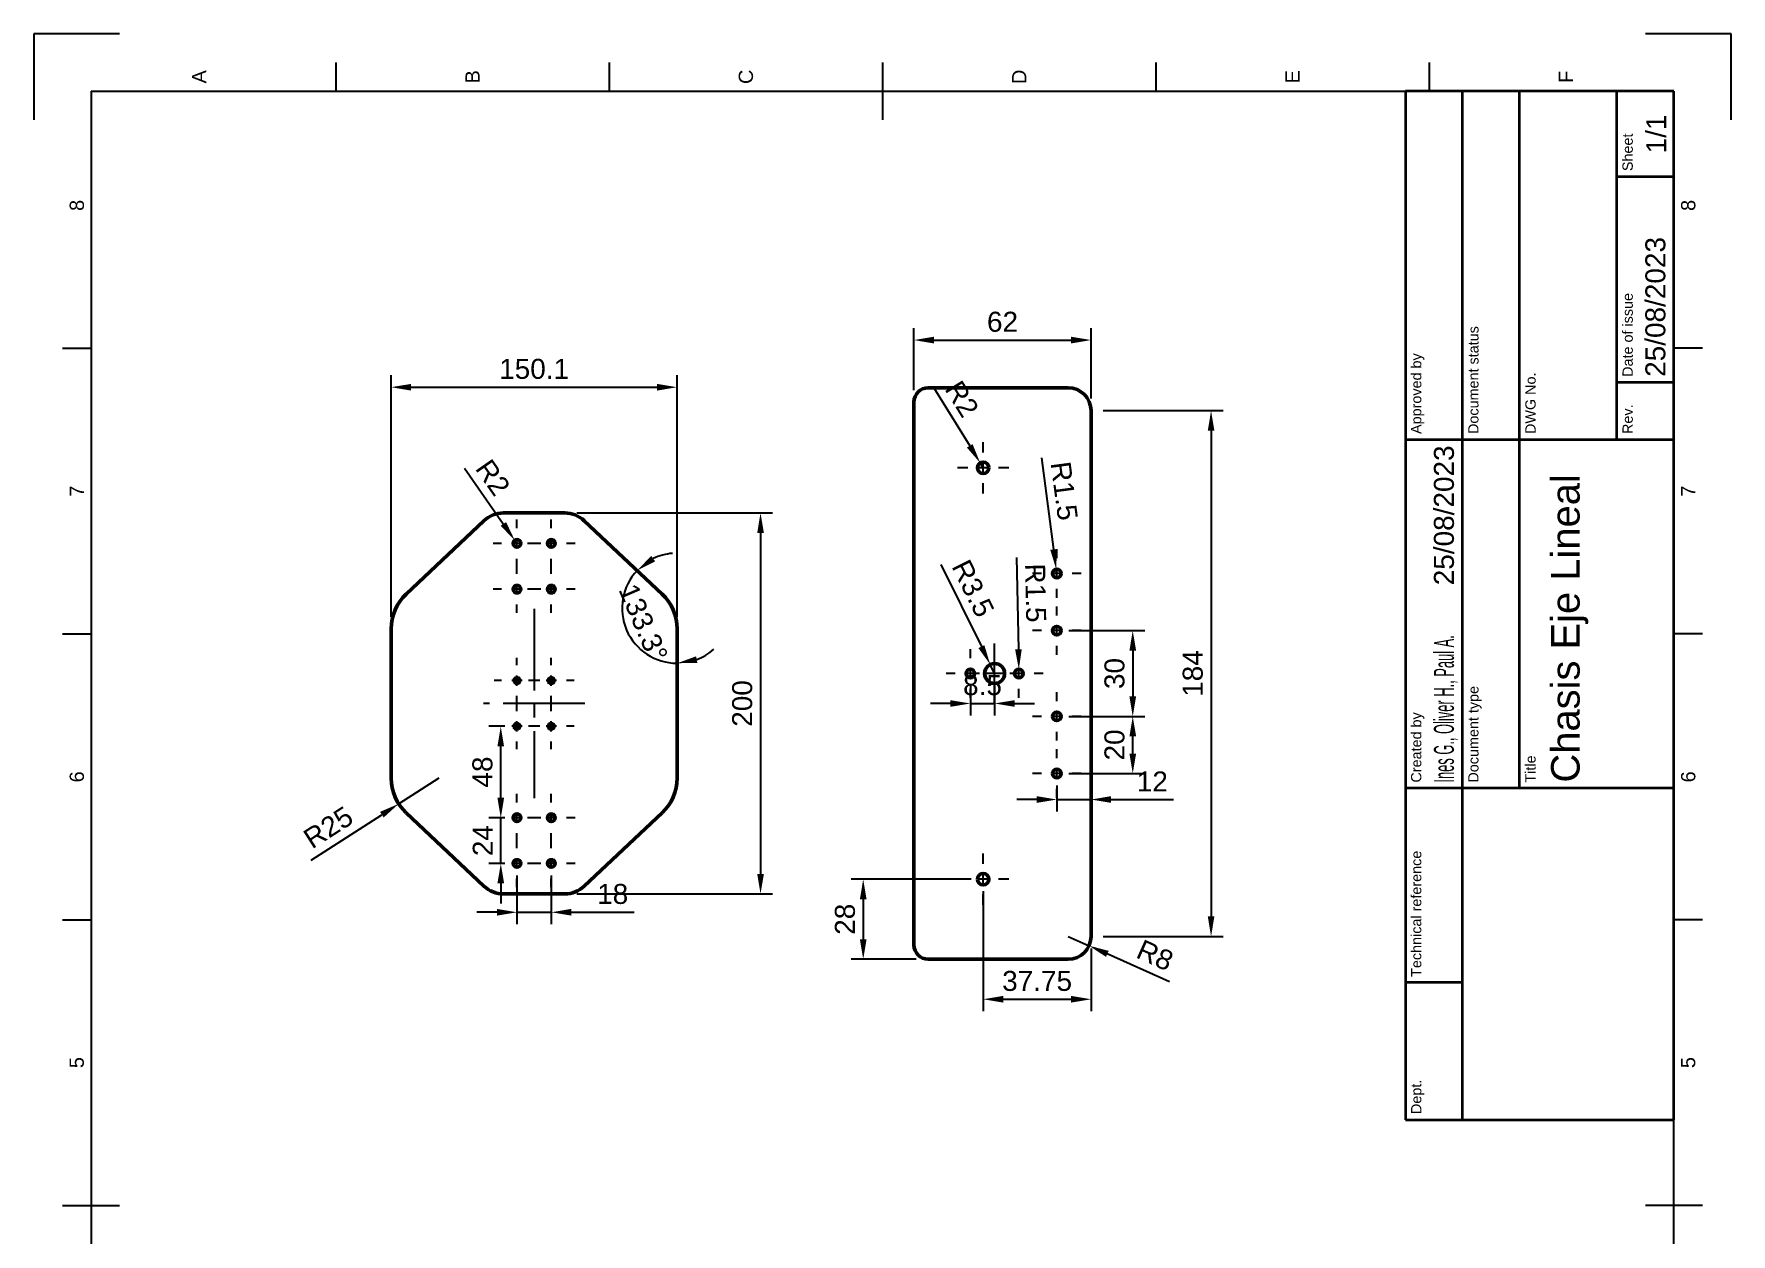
# Model space of a CAD drawing. Header units: millimetres. Extents: x 2881 to 3609, y 1488 to 1908.
# Drawn here: x 2881.4 to 3178.4, y 1697.7 to 1907.7 of the extents above; entities that cross this region are included whole.
import ezdxf
from ezdxf.enums import TextEntityAlignment as Align

# ---------------------------------------------------------------- set-up
doc = ezdxf.new("R2010")
doc.units = ezdxf.units.MM
doc.linetypes.add('CENTER2', pattern=[28.575, 19.05, -3.175, 3.175, -3.175])
for name, color, linetype, lineweight in [('BORDER', 7, 'Continuous', 25), ('FD_Dimensions', 7, 'Continuous', 25), ('Smart Centers', 7, 'CENTER2', 25), ('TITLEBLOCK', 7, 'Continuous', 35), ('Visible', 7, 'Continuous', 50)]:
    doc.layers.add(name, color=color, linetype=linetype, lineweight=lineweight)
doc.styles.add('FusionTitle', font='arial.ttf')
doc.styles.get("Standard").update_dxf_attribs({"font": 'arial.ttf'})
doc.dimstyles.new('Dim-ISO-25', dxfattribs={"dimtxt": 3.5, "dimasz": 3.5, "dimexe": 2.1, "dimexo": 2.1, "dimgap": 1.4, "dimtad": 1, "dimzin": 12, "dimdsep": 46, "dimtxsty": 'Standard', "dimcen": 0, "dimazin": 3, "dimtp": 0.1, "dimtm": 0.1, "dimtfac": 0.714286, "dimtmove": 0, "dimatfit": 3, "dimfxl": 1, "dimtzin": 12, "dimarcsym": 0})

# ---------------------------------------------------------------- blocks, each defined once
blk = doc.blocks.new('ISO_A3_SHEET')
at = {"layer": 'BORDER'}
for p, q in [((215, 292), (215, 282)), ((265, 292), (265, 287)), ((315, 292), (315, 287)), ((365, 292), (365, 287)), ((410, 287), (20, 287)), ((410, 287), (410, 10)), ((415, 244.16666), (410, 244.16666)), ((415, 196.33333), (410, 196.33333)), ((415, 148.5), (405, 148.5)), ((415, 100.66667), (410, 100.66667)), ((415, 52.83334), (410, 52.83334)), ((215, 5), (215, 15)), ((20, 10), (410, 10)), ((265, 5), (265, 10)), ((315, 5), (315, 10)), ((365, 5), (365, 10))]:
    blk.add_line(p, q, dxfattribs=at)
at = {"layer": 'Defpoints'}
for p, q in [((420, 297), (405, 297)), ((420, 282), (420, 297)), ((420, 0), (420, 15)), ((405, 0), (420, 0))]:
    blk.add_line(p, q, dxfattribs=at)
at = {"layer": 'BORDER', "style": 'FusionTitle'}
for s, p in [('5', (240, 289.5)), ('6', (290, 289.5)), ('7', (340, 289.5)), ('8', (390, 289.5)), ('A', (412.5, 268.08333)), ('B', (412.5, 220.25)), ('C', (412.5, 172.41667)), ('D', (412.5, 124.58334)), ('E', (412.5, 76.75001)), ('F', (412.5, 28.91668)), ('5', (240, 7.5)), ('6', (290, 7.5)), ('7', (340, 7.5)), ('8', (390, 7.5))]:
    blk.add_text(s, height=2.5, dxfattribs=at).set_placement(p, align=Align.MIDDLE)
blk = doc.blocks.new('ISO_TITLEBLOCK')
at = {"layer": 'TITLEBLOCK'}
for p, q in [((0, 47), (-180, 47)), ((-180, 47), (-180, 0)), ((-156, 37), (-156, 47)), ((-122, 0), (-122, 47)), ((-61, 0), (-61, 47)), ((0, 0), (0, 47)), ((-180, 37), (0, 37)), ((-122, 27), (0, 27)), ((-61, 10), (0, 10)), ((-51, 0), (-51, 10)), ((-15, 0), (-15, 10)), ((-180, 0), (0, 0))]:
    blk.add_line(p, q, dxfattribs=at)
at = {"layer": 'TITLEBLOCK', "style": 'FusionTitle'}
for s, p in [('Dept.', (-179, 46)), ('Technical reference', (-155, 46)), ('Created by', (-121, 46)), ('Approved by', (-60, 46)), ('Document type', (-121, 36)), ('Document status', (-60, 36)), ('Title', (-121, 26)), ('DWG No.', (-60, 26)), ('Rev.', (-60, 9)), ('Date of issue', (-50, 9)), ('Sheet', (-14, 9))]:
    blk.add_text(s, height=1.8, dxfattribs=at).set_placement(p, align=Align.TOP_LEFT)
for tag, height, p in [('DEPT', 3.5, (-179, 42)), ('TECHNICAL_REFERENCE', 3.5, (-155, 42)), ('CREATED_BY', 3.5, (-121, 42)), ('APPROVED_BY', 3.5, (-60, 42)), ('DOCUMENT_TYPE', 3.5, (-121, 32)), ('DOCUMENT_STATUS', 3.5, (-60, 32)), ('TITLE_1', 5, (-121, 21.5)), ('TITLE_2', 5, (-121, 14)), ('TITLE_3', 5, (-121, 6.5)), ('DATE_OF_ISSUE', 3.5, (-50, 5))]:
    blk.add_attdef(tag, text='', height=height, dxfattribs=at).set_placement(p, align=Align.TOP_LEFT)
for tag, p in [('CREATED_DATE', (-62, 42)), ('APPROVED_DATE', (-0.99, 42))]:
    blk.add_attdef(tag, text='', height=3.5, dxfattribs=at).set_placement(p, align=Align.TOP_RIGHT)
for tag, height, p in [('DRAWING_NUMBER', 5, (-30.5, 19.75)), ('REV', 3.5, (-56, 4.85)), ('SHEET', 3.5, (-7.5, 4.85))]:
    blk.add_attdef(tag, text='', height=height, dxfattribs=at).set_placement(p, align=Align.TOP_CENTER)
blk = doc.blocks.new('*D62')
at = {"layer": 'Defpoints', "color": 0, "transparency": 16777216}
for p in [(2965.58, 1819.11), (2965.96, 1818.56)]:
    blk.add_point(p, dxfattribs=at)
at = {"layer": 'FD_Dimensions', "color": 0, "lineweight": -2, "transparency": 16777216}
for p, q in [((2956.76, 1831.74), (2963.57, 1821.98)), ((2965.96, 1818.56), (2965.58, 1819.11))]:
    blk.add_line(p, q, dxfattribs=at)
at = {"layer": 'FD_Dimensions', "color": 0, "transparency": 16777216}
blk.add_solid([(2964.05, 1822.31), (2963.1, 1821.64), (2965.58, 1819.11)], dxfattribs=at)
at = {"layer": 'FD_Dimensions', "color": 0, "transparency": 16777216, "insert": (2961.75, 1830.1), "char_height": 3.5, "attachment_point": 5, "rotation": 304.9256}
blk.add_mtext('R2', dxfattribs=at)
blk = doc.blocks.new('*D63')
at = {"layer": 'Defpoints', "color": 0, "transparency": 16777216}
for p in [(2993.98, 1845.9), (2943.94, 1803.63), (2993.98, 1803.63)]:
    blk.add_point(p, dxfattribs=at)
at = {"layer": 'FD_Dimensions', "color": 0, "lineweight": -2, "transparency": 16777216}
for p, q in [((2943.94, 1805.73), (2943.94, 1848)), ((2993.98, 1805.73), (2993.98, 1848)), ((2947.44, 1845.9), (2990.48, 1845.9))]:
    blk.add_line(p, q, dxfattribs=at)
at = {"layer": 'FD_Dimensions', "color": 0, "transparency": 16777216}
for points in [[(2947.44, 1846.48), (2947.44, 1845.31), (2943.94, 1845.9)], [(2990.48, 1846.48), (2990.48, 1845.31), (2993.98, 1845.9)]]:
    blk.add_solid(points, dxfattribs=at)
at = {"layer": 'FD_Dimensions', "color": 0, "transparency": 16777216, "insert": (2968.96, 1849.09), "char_height": 3.5, "attachment_point": 5}
blk.add_mtext('150.1', dxfattribs=at)
blk = doc.blocks.new('*D64')
at = {"layer": 'Defpoints', "color": 0, "transparency": 16777216}
for p in [(2974.31, 1823.89), (2974.31, 1757.23), (3008.58, 1757.23)]:
    blk.add_point(p, dxfattribs=at)
at = {"layer": 'FD_Dimensions', "color": 0, "lineweight": -2, "transparency": 16777216}
for p, q in [((2976.41, 1823.89), (3010.68, 1823.89)), ((3008.58, 1820.39), (3008.58, 1760.73)), ((2976.41, 1757.23), (3010.68, 1757.23))]:
    blk.add_line(p, q, dxfattribs=at)
at = {"layer": 'FD_Dimensions', "color": 0, "transparency": 16777216}
for points in [[(3008, 1820.39), (3009.17, 1820.39), (3008.58, 1823.89)], [(3008, 1760.73), (3009.17, 1760.73), (3008.58, 1757.23)]]:
    blk.add_solid(points, dxfattribs=at)
at = {"layer": 'FD_Dimensions', "color": 0, "transparency": 16777216, "insert": (3005.39, 1790.56), "char_height": 3.5, "attachment_point": 5, "rotation": 90}
blk.add_mtext('200', dxfattribs=at)
blk = doc.blocks.new('*D65')
at = {"layer": 'Defpoints', "color": 0, "transparency": 16777216}
for p in [(2963.13, 1770.56), (2965.96, 1770.56), (2965.96, 1762.56)]:
    blk.add_point(p, dxfattribs=at)
at = {"layer": 'FD_Dimensions', "color": 0, "lineweight": -2, "transparency": 16777216}
for p, q in [((2963.13, 1774.06), (2963.13, 1777.56)), ((2963.86, 1770.56), (2961.03, 1770.56)), ((2963.13, 1762.56), (2963.13, 1770.56)), ((2963.86, 1762.56), (2961.03, 1762.56)), ((2963.13, 1759.06), (2963.13, 1755.56))]:
    blk.add_line(p, q, dxfattribs=at)
at = {"layer": 'FD_Dimensions', "color": 0, "transparency": 16777216}
for points in [[(2962.54, 1774.06), (2963.71, 1774.06), (2963.13, 1770.56)], [(2962.54, 1759.06), (2963.71, 1759.06), (2963.13, 1762.56)]]:
    blk.add_solid(points, dxfattribs=at)
at = {"layer": 'FD_Dimensions', "color": 0, "transparency": 16777216, "insert": (2959.97, 1766.56), "char_height": 3.5, "attachment_point": 5, "rotation": 90}
blk.add_mtext('24', dxfattribs=at)
blk = doc.blocks.new('*D66')
at = {"layer": 'Defpoints', "color": 0, "transparency": 16777216}
for p in [(2965.96, 1762.56), (2971.96, 1762.56), (2971.96, 1754.02)]:
    blk.add_point(p, dxfattribs=at)
at = {"layer": 'FD_Dimensions', "color": 0, "lineweight": -2, "transparency": 16777216}
for p, q in [((2965.96, 1760.46), (2965.96, 1751.92)), ((2971.96, 1760.46), (2971.96, 1751.92)), ((2962.46, 1754.02), (2958.96, 1754.02)), ((2965.96, 1754.02), (2971.96, 1754.02)), ((2975.46, 1754.02), (2986.45, 1754.02))]:
    blk.add_line(p, q, dxfattribs=at)
at = {"layer": 'FD_Dimensions', "color": 0, "transparency": 16777216}
for points in [[(2962.46, 1754.61), (2962.46, 1753.44), (2965.96, 1754.02)], [(2975.46, 1754.61), (2975.46, 1753.44), (2971.96, 1754.02)]]:
    blk.add_solid(points, dxfattribs=at)
at = {"layer": 'FD_Dimensions', "color": 0, "transparency": 16777216, "insert": (2982.71, 1757.21), "char_height": 3.5, "attachment_point": 5}
blk.add_mtext('18', dxfattribs=at)
blk = doc.blocks.new('*U3')
at = {"layer": 'Smart Centers', "color": 0, "ltscale": 0.75, "transparency": 16777216}
for p, q in [((0, 2.678906), (0, 4.166667)), ((-4.166667, 0), (-2.678906, 0)), ((2.678906, 0), (4.166667, 0)), ((0, -4.166667), (0, -2.678906))]:
    blk.add_line(p, q, dxfattribs=at)
at = {"layer": 'Smart Centers', "color": 0, "linetype": 'Continuous', "ltscale": 0.75, "transparency": 16777216}
for p, q in [((-0.892969, 0), (0.892969, 0)), ((0, -0.892969), (0, 0.892969))]:
    blk.add_line(p, q, dxfattribs=at)
blk = doc.blocks.new('*U4')
at = {"layer": 'Smart Centers', "color": 0, "ltscale": 0.75, "transparency": 16777216}
for p, q in [((0, 2.678906), (0, 4.166667)), ((-4.166667, 0), (-2.678906, 0)), ((2.678906, 0), (4.166667, 0)), ((0, -4.166667), (0, -2.678906))]:
    blk.add_line(p, q, dxfattribs=at)
at = {"layer": 'Smart Centers', "color": 0, "linetype": 'Continuous', "ltscale": 0.75, "transparency": 16777216}
for p, q in [((-0.892969, 0), (0.892969, 0)), ((0, -0.892969), (0, 0.892969))]:
    blk.add_line(p, q, dxfattribs=at)
blk = doc.blocks.new('*U5')
at = {"layer": 'Smart Centers', "color": 0, "ltscale": 0.75, "transparency": 16777216}
for p, q in [((0, 2.678906), (0, 4.166667)), ((-4.166667, 0), (-2.678906, 0)), ((2.678906, 0), (4.166667, 0)), ((0, -4.166667), (0, -2.678906))]:
    blk.add_line(p, q, dxfattribs=at)
at = {"layer": 'Smart Centers', "color": 0, "linetype": 'Continuous', "ltscale": 0.75, "transparency": 16777216}
for p, q in [((-0.892969, 0), (0.892969, 0)), ((0, -0.892969), (0, 0.892969))]:
    blk.add_line(p, q, dxfattribs=at)
blk = doc.blocks.new('*U6')
at = {"layer": 'Smart Centers', "color": 0, "ltscale": 0.75, "transparency": 16777216}
for p, q in [((0, 2.678906), (0, 4.166667)), ((-4.166667, 0), (-2.678906, 0)), ((2.678906, 0), (4.166667, 0)), ((0, -4.166667), (0, -2.678906))]:
    blk.add_line(p, q, dxfattribs=at)
at = {"layer": 'Smart Centers', "color": 0, "linetype": 'Continuous', "ltscale": 0.75, "transparency": 16777216}
for p, q in [((-0.892969, 0), (0.892969, 0)), ((0, -0.892969), (0, 0.892969))]:
    blk.add_line(p, q, dxfattribs=at)
blk = doc.blocks.new('*U7')
at = {"layer": 'Smart Centers', "color": 0, "ltscale": 0.75, "transparency": 16777216}
for p, q in [((0, 2.678906), (0, 4)), ((-4, 0), (-2.678906, 0)), ((2.678906, 0), (4, 0)), ((0, -4), (0, -2.678906))]:
    blk.add_line(p, q, dxfattribs=at)
at = {"layer": 'Smart Centers', "color": 0, "linetype": 'Continuous', "ltscale": 0.75, "transparency": 16777216}
for p, q in [((-0.892969, 0), (0.892969, 0)), ((0, -0.892969), (0, 0.892969))]:
    blk.add_line(p, q, dxfattribs=at)
blk = doc.blocks.new('*U8')
at = {"layer": 'Smart Centers', "color": 0, "ltscale": 0.75, "transparency": 16777216}
for p, q in [((0, 2.678906), (0, 4)), ((-4, 0), (-2.678906, 0)), ((2.678906, 0), (4, 0)), ((0, -4), (0, -2.678906))]:
    blk.add_line(p, q, dxfattribs=at)
at = {"layer": 'Smart Centers', "color": 0, "linetype": 'Continuous', "ltscale": 0.75, "transparency": 16777216}
for p, q in [((-0.892969, 0), (0.892969, 0)), ((0, -0.892969), (0, 0.892969))]:
    blk.add_line(p, q, dxfattribs=at)
blk = doc.blocks.new('*U9')
at = {"layer": 'Smart Centers', "color": 0, "ltscale": 0.75, "transparency": 16777216}
for p, q in [((0, 2.678906), (0, 4)), ((-4, 0), (-2.678906, 0)), ((2.678906, 0), (4, 0)), ((0, -4), (0, -2.678906))]:
    blk.add_line(p, q, dxfattribs=at)
at = {"layer": 'Smart Centers', "color": 0, "linetype": 'Continuous', "ltscale": 0.75, "transparency": 16777216}
for p, q in [((-0.892969, 0), (0.892969, 0)), ((0, -0.892969), (0, 0.892969))]:
    blk.add_line(p, q, dxfattribs=at)
blk = doc.blocks.new('*U10')
at = {"layer": 'Smart Centers', "color": 0, "ltscale": 0.75, "transparency": 16777216}
for p, q in [((0, 2.678906), (0, 4)), ((-4, 0), (-2.678906, 0)), ((2.678906, 0), (4, 0)), ((0, -4), (0, -2.678906))]:
    blk.add_line(p, q, dxfattribs=at)
at = {"layer": 'Smart Centers', "color": 0, "linetype": 'Continuous', "ltscale": 0.75, "transparency": 16777216}
for p, q in [((-0.892969, 0), (0.892969, 0)), ((0, -0.892969), (0, 0.892969))]:
    blk.add_line(p, q, dxfattribs=at)
blk = doc.blocks.new('*U11')
at = {"layer": 'Smart Centers', "color": 0, "ltscale": 0.75, "transparency": 16777216}
for p, q in [((0, 2.678906), (0, 4.166667)), ((-4.166667, 0), (-2.678906, 0)), ((2.678906, 0), (4.166667, 0)), ((0, -4.166667), (0, -2.678906))]:
    blk.add_line(p, q, dxfattribs=at)
at = {"layer": 'Smart Centers', "color": 0, "linetype": 'Continuous', "ltscale": 0.75, "transparency": 16777216}
for p, q in [((-0.892969, 0), (0.892969, 0)), ((0, -0.892969), (0, 0.892969))]:
    blk.add_line(p, q, dxfattribs=at)
blk = doc.blocks.new('*U12')
at = {"layer": 'Smart Centers', "color": 0, "ltscale": 0.75, "transparency": 16777216}
for p, q in [((0, 2.678906), (0, 4.166667)), ((-4.166667, 0), (-2.678906, 0)), ((2.678906, 0), (4.166667, 0)), ((0, -4.166667), (0, -2.678906))]:
    blk.add_line(p, q, dxfattribs=at)
at = {"layer": 'Smart Centers', "color": 0, "linetype": 'Continuous', "ltscale": 0.75, "transparency": 16777216}
for p, q in [((-0.892969, 0), (0.892969, 0)), ((0, -0.892969), (0, 0.892969))]:
    blk.add_line(p, q, dxfattribs=at)
blk = doc.blocks.new('*U13')
at = {"layer": 'Smart Centers', "color": 0, "ltscale": 0.75, "transparency": 16777216}
for p, q in [((0, 2.678906), (0, 4.166667)), ((-4.166667, 0), (-2.678906, 0)), ((2.678906, 0), (4.166667, 0)), ((0, -4.166667), (0, -2.678906))]:
    blk.add_line(p, q, dxfattribs=at)
at = {"layer": 'Smart Centers', "color": 0, "linetype": 'Continuous', "ltscale": 0.75, "transparency": 16777216}
for p, q in [((-0.892969, 0), (0.892969, 0)), ((0, -0.892969), (0, 0.892969))]:
    blk.add_line(p, q, dxfattribs=at)
blk = doc.blocks.new('*U14')
at = {"layer": 'Smart Centers', "color": 0, "ltscale": 0.75, "transparency": 16777216}
for p, q in [((0, 2.678906), (0, 4.166667)), ((-4.166667, 0), (-2.678906, 0)), ((2.678906, 0), (4.166667, 0)), ((0, -4.166667), (0, -2.678906))]:
    blk.add_line(p, q, dxfattribs=at)
at = {"layer": 'Smart Centers', "color": 0, "linetype": 'Continuous', "ltscale": 0.75, "transparency": 16777216}
for p, q in [((-0.892969, 0), (0.892969, 0)), ((0, -0.892969), (0, 0.892969))]:
    blk.add_line(p, q, dxfattribs=at)
blk = doc.blocks.new('*D67')
at = {"layer": 'Defpoints', "color": 0, "transparency": 16777216}
for p in [(2952.28, 1777.49), (2945.26, 1772.99)]:
    blk.add_point(p, dxfattribs=at)
at = {"layer": 'FD_Dimensions', "color": 0, "lineweight": -2, "transparency": 16777216}
for p, q in [((2952.28, 1777.49), (2945.26, 1772.99)), ((2929.96, 1763.16), (2942.32, 1771.1))]:
    blk.add_line(p, q, dxfattribs=at)
at = {"layer": 'FD_Dimensions', "color": 0, "transparency": 16777216}
blk.add_solid([(2942, 1771.59), (2942.63, 1770.61), (2945.26, 1772.99)], dxfattribs=at)
at = {"layer": 'FD_Dimensions', "color": 0, "transparency": 16777216, "insert": (2932.94, 1768.87), "char_height": 3.5, "attachment_point": 5, "rotation": 32.7026}
blk.add_mtext('R25', dxfattribs=at)
blk = doc.blocks.new('*D68')
at = {"layer": 'Defpoints', "color": 0, "transparency": 16777216}
for p in [(2977.74, 1822.53), (2991.36, 1809.69), (2984.35, 1807.04), (2993.98, 1803.63), (2993.98, 1777.49)]:
    blk.add_point(p, dxfattribs=at)
at = {"layer": 'FD_Dimensions', "color": 0, "lineweight": -2, "transparency": 16777216}
for start, end in [(94.7997, 115.7475), (136.6953, 270), (290.9478, 311.8956)]:
    blk.add_arc((2993.98, 1807.23), 9.63, start, end, dxfattribs=at)
at = {"layer": 'FD_Dimensions', "color": 0, "transparency": 16777216}
for points in [[(2990.14, 1815.43), (2989.45, 1816.37), (2986.97, 1813.83)], [(2997.52, 1797.66), (2997.31, 1798.81), (2993.98, 1797.6)]]:
    blk.add_solid(points, dxfattribs=at)
at = {"layer": 'FD_Dimensions', "color": 0, "transparency": 16777216, "insert": (2988.06, 1804.68), "char_height": 3.5, "attachment_point": 5, "rotation": 293.3477}
blk.add_mtext('133.3°', dxfattribs=at)
blk = doc.blocks.new('*D69')
at = {"layer": 'Defpoints', "color": 0, "transparency": 16777216}
for p in [(2963.12, 1786.56), (2965.96, 1786.56), (2965.96, 1770.56)]:
    blk.add_point(p, dxfattribs=at)
at = {"layer": 'FD_Dimensions', "color": 0, "lineweight": -2, "transparency": 16777216}
for p, q in [((2963.86, 1786.56), (2961.02, 1786.56)), ((2963.12, 1774.06), (2963.12, 1783.06)), ((2963.86, 1770.56), (2961.02, 1770.56))]:
    blk.add_line(p, q, dxfattribs=at)
at = {"layer": 'FD_Dimensions', "color": 0, "transparency": 16777216}
for points in [[(2962.54, 1783.06), (2963.7, 1783.06), (2963.12, 1786.56)], [(2962.54, 1774.06), (2963.7, 1774.06), (2963.12, 1770.56)]]:
    blk.add_solid(points, dxfattribs=at)
at = {"layer": 'FD_Dimensions', "color": 0, "transparency": 16777216, "insert": (2959.93, 1778.56), "char_height": 3.5, "attachment_point": 5, "rotation": 90}
blk.add_mtext('48', dxfattribs=at)
blk = doc.blocks.new('*U15')
at = {"layer": 'Smart Centers', "color": 0, "ltscale": 0.75, "transparency": 16777216}
blk.add_line((16.569547, 0), (-16.569547, 0), dxfattribs=at)
blk = doc.blocks.new('*U16')
at = {"layer": 'Smart Centers', "color": 0, "ltscale": 0.75, "transparency": 16777216}
blk.add_line((0, -8.848407), (0, 8.848407), dxfattribs=at)
blk = doc.blocks.new('*D70')
at = {"layer": 'Defpoints', "color": 0, "transparency": 16777216}
for p in [(3066.43, 1854.15), (3035.43, 1843.3), (3066.43, 1841.8)]:
    blk.add_point(p, dxfattribs=at)
at = {"layer": 'FD_Dimensions', "color": 0, "lineweight": -2, "transparency": 16777216}
for p, q in [((3035.43, 1845.4), (3035.43, 1856.25)), ((3038.93, 1854.15), (3062.93, 1854.15)), ((3066.43, 1843.9), (3066.43, 1856.25))]:
    blk.add_line(p, q, dxfattribs=at)
at = {"layer": 'FD_Dimensions', "color": 0, "transparency": 16777216}
for points in [[(3038.93, 1854.73), (3038.93, 1853.56), (3035.43, 1854.15)], [(3062.93, 1854.73), (3062.93, 1853.56), (3066.43, 1854.15)]]:
    blk.add_solid(points, dxfattribs=at)
at = {"layer": 'FD_Dimensions', "color": 0, "transparency": 16777216, "insert": (3050.93, 1857.33), "char_height": 3.5, "attachment_point": 5}
blk.add_mtext('62', dxfattribs=at)
blk = doc.blocks.new('*D71')
at = {"layer": 'Defpoints', "color": 0, "transparency": 16777216}
for p in [(3066.43, 1841.8), (3066.43, 1749.8), (3087.43, 1749.8)]:
    blk.add_point(p, dxfattribs=at)
at = {"layer": 'FD_Dimensions', "color": 0, "lineweight": -2, "transparency": 16777216}
for p, q in [((3068.53, 1841.8), (3089.53, 1841.8)), ((3087.43, 1838.3), (3087.43, 1753.3)), ((3068.53, 1749.8), (3089.53, 1749.8))]:
    blk.add_line(p, q, dxfattribs=at)
at = {"layer": 'FD_Dimensions', "color": 0, "transparency": 16777216}
for points in [[(3086.85, 1838.3), (3088.01, 1838.3), (3087.43, 1841.8)], [(3086.85, 1753.3), (3088.01, 1753.3), (3087.43, 1749.8)]]:
    blk.add_solid(points, dxfattribs=at)
at = {"layer": 'FD_Dimensions', "color": 0, "transparency": 16777216, "insert": (3084.24, 1795.8), "char_height": 3.5, "attachment_point": 5, "rotation": 90}
blk.add_mtext('184', dxfattribs=at)
blk = doc.blocks.new('*D72')
at = {"layer": 'Defpoints', "color": 0, "transparency": 16777216}
for p in [(3048.78, 1797.37), (3049.55, 1795.8)]:
    blk.add_point(p, dxfattribs=at)
at = {"layer": 'FD_Dimensions', "color": 0, "lineweight": -2, "transparency": 16777216}
for p, q in [((3040.13, 1814.9), (3047.23, 1800.51)), ((3049.55, 1795.8), (3048.78, 1797.37))]:
    blk.add_line(p, q, dxfattribs=at)
at = {"layer": 'FD_Dimensions', "color": 0, "transparency": 16777216}
blk.add_solid([(3047.75, 1800.77), (3046.71, 1800.25), (3048.78, 1797.37)], dxfattribs=at)
at = {"layer": 'FD_Dimensions', "color": 0, "transparency": 16777216, "insert": (3045.77, 1810.69), "char_height": 3.5, "attachment_point": 5, "rotation": 296.2552}
blk.add_mtext('R3.5', dxfattribs=at)
blk = doc.blocks.new('*D73')
at = {"layer": 'Defpoints', "color": 0, "transparency": 16777216}
for p in [(3053.79, 1796.55), (3053.8, 1795.8)]:
    blk.add_point(p, dxfattribs=at)
at = {"layer": 'FD_Dimensions', "color": 0, "lineweight": -2, "transparency": 16777216}
for p, q in [((3053.4, 1816.1), (3053.72, 1800.05)), ((3053.8, 1795.8), (3053.79, 1796.55))]:
    blk.add_line(p, q, dxfattribs=at)
at = {"layer": 'FD_Dimensions', "color": 0, "transparency": 16777216}
blk.add_solid([(3054.3, 1800.06), (3053.13, 1800.04), (3053.79, 1796.55)], dxfattribs=at)
at = {"layer": 'FD_Dimensions', "color": 0, "transparency": 16777216, "insert": (3056.71, 1809.89), "char_height": 3.5, "attachment_point": 5, "rotation": 271.153}
blk.add_mtext('R1.5', dxfattribs=at)
blk = doc.blocks.new('*U17')
at = {"layer": 'Smart Centers', "color": 0, "ltscale": 0.75, "transparency": 16777216}
for p, q in [((0, 2.678906), (0, 4.25)), ((-4.25, 0), (-2.678906, 0)), ((2.678906, 0), (4.25, 0)), ((0, -4.25), (0, -2.678906))]:
    blk.add_line(p, q, dxfattribs=at)
at = {"layer": 'Smart Centers', "color": 0, "linetype": 'Continuous', "ltscale": 0.75, "transparency": 16777216}
for p, q in [((-0.892969, 0), (0.892969, 0)), ((0, -0.892969), (0, 0.892969))]:
    blk.add_line(p, q, dxfattribs=at)
blk = doc.blocks.new('*U18')
at = {"layer": 'Smart Centers', "color": 0, "ltscale": 0.75, "transparency": 16777216}
for p, q in [((0, 2.678906), (0, 5.25)), ((-5.25, 0), (-2.678906, 0)), ((2.678906, 0), (5.25, 0)), ((0, -5.25), (0, -2.678906))]:
    blk.add_line(p, q, dxfattribs=at)
at = {"layer": 'Smart Centers', "color": 0, "linetype": 'Continuous', "ltscale": 0.75, "transparency": 16777216}
for p, q in [((-0.892969, 0), (0.892969, 0)), ((0, -0.892969), (0, 0.892969))]:
    blk.add_line(p, q, dxfattribs=at)
blk = doc.blocks.new('*U19')
at = {"layer": 'Smart Centers', "color": 0, "ltscale": 0.75, "transparency": 16777216}
for p, q in [((0, 2.678906), (0, 4.25)), ((-4.25, 0), (-2.678906, 0)), ((2.678906, 0), (4.25, 0)), ((0, -4.25), (0, -2.678906))]:
    blk.add_line(p, q, dxfattribs=at)
at = {"layer": 'Smart Centers', "color": 0, "linetype": 'Continuous', "ltscale": 0.75, "transparency": 16777216}
for p, q in [((-0.892969, 0), (0.892969, 0)), ((0, -0.892969), (0, 0.892969))]:
    blk.add_line(p, q, dxfattribs=at)
blk = doc.blocks.new('*U20')
at = {"layer": 'Smart Centers', "color": 0, "ltscale": 0.75, "transparency": 16777216}
for p, q in [((0, 2.678906), (0, 4.5)), ((-4.5, 0), (-2.678906, 0)), ((2.678906, 0), (4.5, 0)), ((0, -4.5), (0, -2.678906))]:
    blk.add_line(p, q, dxfattribs=at)
at = {"layer": 'Smart Centers', "color": 0, "linetype": 'Continuous', "ltscale": 0.75, "transparency": 16777216}
for p, q in [((-0.892969, 0), (0.892969, 0)), ((0, -0.892969), (0, 0.892969))]:
    blk.add_line(p, q, dxfattribs=at)
blk = doc.blocks.new('*U21')
at = {"layer": 'Smart Centers', "color": 0, "ltscale": 0.75, "transparency": 16777216}
for p, q in [((0, 2.678906), (0, 4.5)), ((-4.5, 0), (-2.678906, 0)), ((2.678906, 0), (4.5, 0)), ((0, -4.5), (0, -2.678906))]:
    blk.add_line(p, q, dxfattribs=at)
at = {"layer": 'Smart Centers', "color": 0, "linetype": 'Continuous', "ltscale": 0.75, "transparency": 16777216}
for p, q in [((-0.892969, 0), (0.892969, 0)), ((0, -0.892969), (0, 0.892969))]:
    blk.add_line(p, q, dxfattribs=at)
blk = doc.blocks.new('*U22')
at = {"layer": 'Smart Centers', "color": 0, "ltscale": 0.75, "transparency": 16777216}
for p, q in [((0, 2.678906), (0, 4.25)), ((-4.25, 0), (-2.678906, 0)), ((2.678906, 0), (4.25, 0)), ((0, -4.25), (0, -2.678906))]:
    blk.add_line(p, q, dxfattribs=at)
at = {"layer": 'Smart Centers', "color": 0, "linetype": 'Continuous', "ltscale": 0.75, "transparency": 16777216}
for p, q in [((-0.892969, 0), (0.892969, 0)), ((0, -0.892969), (0, 0.892969))]:
    blk.add_line(p, q, dxfattribs=at)
blk = doc.blocks.new('*U23')
at = {"layer": 'Smart Centers', "color": 0, "ltscale": 0.75, "transparency": 16777216}
for p, q in [((0, 2.678906), (0, 4.25)), ((-4.25, 0), (-2.678906, 0)), ((2.678906, 0), (4.25, 0)), ((0, -4.25), (0, -2.678906))]:
    blk.add_line(p, q, dxfattribs=at)
at = {"layer": 'Smart Centers', "color": 0, "linetype": 'Continuous', "ltscale": 0.75, "transparency": 16777216}
for p, q in [((-0.892969, 0), (0.892969, 0)), ((0, -0.892969), (0, 0.892969))]:
    blk.add_line(p, q, dxfattribs=at)
blk = doc.blocks.new('*U24')
at = {"layer": 'Smart Centers', "color": 0, "ltscale": 0.75, "transparency": 16777216}
for p, q in [((0, 2.678906), (0, 4.25)), ((-4.25, 0), (-2.678906, 0)), ((2.678906, 0), (4.25, 0)), ((0, -4.25), (0, -2.678906))]:
    blk.add_line(p, q, dxfattribs=at)
at = {"layer": 'Smart Centers', "color": 0, "linetype": 'Continuous', "ltscale": 0.75, "transparency": 16777216}
for p, q in [((-0.892969, 0), (0.892969, 0)), ((0, -0.892969), (0, 0.892969))]:
    blk.add_line(p, q, dxfattribs=at)
blk = doc.blocks.new('*U25')
at = {"layer": 'Smart Centers', "color": 0, "ltscale": 0.75, "transparency": 16777216}
for p, q in [((0, 2.678906), (0, 4.25)), ((-4.25, 0), (-2.678906, 0)), ((2.678906, 0), (4.25, 0)), ((0, -4.25), (0, -2.678906))]:
    blk.add_line(p, q, dxfattribs=at)
at = {"layer": 'Smart Centers', "color": 0, "linetype": 'Continuous', "ltscale": 0.75, "transparency": 16777216}
for p, q in [((-0.892969, 0), (0.892969, 0)), ((0, -0.892969), (0, 0.892969))]:
    blk.add_line(p, q, dxfattribs=at)
blk = doc.blocks.new('*D74')
at = {"layer": 'Defpoints', "color": 0, "transparency": 16777216}
for p in [(3060.43, 1788.3), (3073.72, 1788.3), (3060.43, 1778.3)]:
    blk.add_point(p, dxfattribs=at)
at = {"layer": 'FD_Dimensions', "color": 0, "lineweight": -2, "transparency": 16777216}
for p, q in [((3062.53, 1788.3), (3075.82, 1788.3)), ((3073.72, 1781.8), (3073.72, 1784.8)), ((3062.53, 1778.3), (3075.82, 1778.3))]:
    blk.add_line(p, q, dxfattribs=at)
at = {"layer": 'FD_Dimensions', "color": 0, "transparency": 16777216}
for points in [[(3073.14, 1784.8), (3074.31, 1784.8), (3073.72, 1788.3)], [(3073.14, 1781.8), (3074.31, 1781.8), (3073.72, 1778.3)]]:
    blk.add_solid(points, dxfattribs=at)
at = {"layer": 'FD_Dimensions', "color": 0, "transparency": 16777216, "insert": (3070.54, 1783.3), "char_height": 3.5, "attachment_point": 5, "rotation": 90}
blk.add_mtext('20', dxfattribs=at)
blk = doc.blocks.new('*D75')
at = {"layer": 'Defpoints', "color": 0, "transparency": 16777216}
for p in [(3060.43, 1803.3), (3060.43, 1788.3), (3073.72, 1788.3)]:
    blk.add_point(p, dxfattribs=at)
at = {"layer": 'FD_Dimensions', "color": 0, "lineweight": -2, "transparency": 16777216}
for p, q in [((3062.53, 1803.3), (3075.82, 1803.3)), ((3073.72, 1799.8), (3073.72, 1791.8)), ((3062.53, 1788.3), (3075.82, 1788.3))]:
    blk.add_line(p, q, dxfattribs=at)
at = {"layer": 'FD_Dimensions', "color": 0, "transparency": 16777216}
for points in [[(3073.14, 1799.8), (3074.31, 1799.8), (3073.72, 1803.3)], [(3073.14, 1791.8), (3074.31, 1791.8), (3073.72, 1788.3)]]:
    blk.add_solid(points, dxfattribs=at)
at = {"layer": 'FD_Dimensions', "color": 0, "transparency": 16777216, "insert": (3070.54, 1795.8), "char_height": 3.5, "attachment_point": 5, "rotation": 90}
blk.add_mtext('30', dxfattribs=at)
blk = doc.blocks.new('*D76')
at = {"layer": 'Defpoints', "color": 0, "transparency": 16777216}
for p in [(3047.55, 1759.8), (3066.43, 1749.8), (3066.43, 1738.8)]:
    blk.add_point(p, dxfattribs=at)
at = {"layer": 'FD_Dimensions', "color": 0, "lineweight": -2, "transparency": 16777216}
for p, q in [((3047.55, 1757.7), (3047.55, 1736.7)), ((3066.43, 1747.7), (3066.43, 1736.7)), ((3051.05, 1738.8), (3062.93, 1738.8))]:
    blk.add_line(p, q, dxfattribs=at)
at = {"layer": 'FD_Dimensions', "color": 0, "transparency": 16777216}
for points in [[(3051.05, 1739.39), (3051.05, 1738.22), (3047.55, 1738.8)], [(3062.93, 1739.39), (3062.93, 1738.22), (3066.43, 1738.8)]]:
    blk.add_solid(points, dxfattribs=at)
at = {"layer": 'FD_Dimensions', "color": 0, "transparency": 16777216, "insert": (3056.99, 1741.99), "char_height": 3.5, "attachment_point": 5}
blk.add_mtext('37.75', dxfattribs=at)
blk = doc.blocks.new('*D77')
at = {"layer": 'Defpoints', "color": 0, "transparency": 16777216}
for p in [(3045.3, 1795.8), (3049.55, 1795.8), (3049.55, 1790.56)]:
    blk.add_point(p, dxfattribs=at)
at = {"layer": 'FD_Dimensions', "color": 0, "lineweight": -2, "transparency": 16777216}
for p, q in [((3045.3, 1793.7), (3045.3, 1788.46)), ((3049.55, 1793.7), (3049.55, 1788.46)), ((3041.8, 1790.56), (3038.3, 1790.56)), ((3045.3, 1790.56), (3049.55, 1790.56)), ((3053.05, 1790.56), (3056.55, 1790.56))]:
    blk.add_line(p, q, dxfattribs=at)
at = {"layer": 'FD_Dimensions', "color": 0, "transparency": 16777216}
for points in [[(3041.8, 1791.14), (3041.8, 1789.97), (3045.3, 1790.56)], [(3053.05, 1791.14), (3053.05, 1789.97), (3049.55, 1790.56)]]:
    blk.add_solid(points, dxfattribs=at)
at = {"layer": 'FD_Dimensions', "color": 0, "transparency": 16777216, "insert": (3047.43, 1793.74), "char_height": 3.5, "attachment_point": 5}
blk.add_mtext('8.5', dxfattribs=at)
blk = doc.blocks.new('*U26')
at = {"layer": 'Smart Centers', "color": 0, "ltscale": 0.75, "transparency": 16777216}
blk.add_line((-4.392969, 0), (4.392969, 0), dxfattribs=at)
blk = doc.blocks.new('*D78')
at = {"layer": 'Defpoints', "color": 0, "transparency": 16777216}
for p in [(3047.55, 1759.8), (3026.55, 1745.8), (3037.93, 1745.8)]:
    blk.add_point(p, dxfattribs=at)
at = {"layer": 'FD_Dimensions', "color": 0, "lineweight": -2, "transparency": 16777216}
for p, q in [((3045.45, 1759.8), (3024.45, 1759.8)), ((3026.55, 1756.3), (3026.55, 1749.3)), ((3035.83, 1745.8), (3024.45, 1745.8))]:
    blk.add_line(p, q, dxfattribs=at)
at = {"layer": 'FD_Dimensions', "color": 0, "transparency": 16777216}
for points in [[(3025.97, 1756.3), (3027.14, 1756.3), (3026.55, 1759.8)], [(3025.97, 1749.3), (3027.14, 1749.3), (3026.55, 1745.8)]]:
    blk.add_solid(points, dxfattribs=at)
at = {"layer": 'FD_Dimensions', "color": 0, "transparency": 16777216, "insert": (3023.37, 1752.8), "char_height": 3.5, "attachment_point": 5, "rotation": 90}
blk.add_mtext('28', dxfattribs=at)
blk = doc.blocks.new('*D79')
at = {"layer": 'Defpoints', "color": 0, "transparency": 16777216}
for p in [(3062.43, 1749.8), (3066.08, 1748.17)]:
    blk.add_point(p, dxfattribs=at)
at = {"layer": 'FD_Dimensions', "color": 0, "lineweight": -2, "transparency": 16777216}
for p, q in [((3062.43, 1749.8), (3066.08, 1748.17)), ((3080.18, 1741.86), (3069.27, 1746.74))]:
    blk.add_line(p, q, dxfattribs=at)
at = {"layer": 'FD_Dimensions', "color": 0, "transparency": 16777216}
blk.add_solid([(3069.51, 1747.27), (3069.04, 1746.21), (3066.08, 1748.17)], dxfattribs=at)
at = {"layer": 'FD_Dimensions', "color": 0, "transparency": 16777216, "insert": (3077.63, 1746.49), "char_height": 3.5, "attachment_point": 5, "rotation": 335.8921}
blk.add_mtext('R8', dxfattribs=at)
blk = doc.blocks.new('*D82')
at = {"layer": 'Defpoints', "color": 0, "transparency": 16777216}
for p in [(3060.43, 1778.3), (3066.43, 1773.75), (3066.43, 1773.75)]:
    blk.add_point(p, dxfattribs=at)
at = {"layer": 'FD_Dimensions', "color": 0, "lineweight": -2, "transparency": 16777216}
for p, q in [((3060.43, 1776.2), (3060.43, 1771.65)), ((3056.93, 1773.75), (3053.43, 1773.75)), ((3060.43, 1773.75), (3066.43, 1773.75)), ((3069.93, 1773.75), (3080.88, 1773.75))]:
    blk.add_line(p, q, dxfattribs=at)
at = {"layer": 'FD_Dimensions', "color": 0, "transparency": 16777216}
for points in [[(3056.93, 1774.34), (3056.93, 1773.17), (3060.43, 1773.75)], [(3069.93, 1774.34), (3069.93, 1773.17), (3066.43, 1773.75)]]:
    blk.add_solid(points, dxfattribs=at)
at = {"layer": 'FD_Dimensions', "color": 0, "transparency": 16777216, "insert": (3077.15, 1776.91), "char_height": 3.5, "attachment_point": 5}
blk.add_mtext('12', dxfattribs=at)
blk = doc.blocks.new('*D86')
at = {"layer": 'Defpoints', "color": 0, "transparency": 16777216}
for p in [(3047.03, 1832.65), (3047.55, 1831.8)]:
    blk.add_point(p, dxfattribs=at)
at = {"layer": 'FD_Dimensions', "color": 0, "lineweight": -2, "transparency": 16777216}
for p, q in [((3038.94, 1845.77), (3045.19, 1835.63)), ((3047.55, 1831.8), (3047.03, 1832.65))]:
    blk.add_line(p, q, dxfattribs=at)
at = {"layer": 'FD_Dimensions', "color": 0, "transparency": 16777216}
blk.add_solid([(3045.69, 1835.94), (3044.7, 1835.33), (3047.03, 1832.65)], dxfattribs=at)
at = {"layer": 'FD_Dimensions', "color": 0, "transparency": 16777216, "insert": (3043.84, 1843.85), "char_height": 3.5, "attachment_point": 5, "rotation": 301.6563}
blk.add_mtext('R2', dxfattribs=at)
blk = doc.blocks.new('*D87')
at = {"layer": 'Defpoints', "color": 0, "transparency": 16777216}
for p in [(3060.33, 1814.05), (3060.43, 1813.3)]:
    blk.add_point(p, dxfattribs=at)
at = {"layer": 'FD_Dimensions', "color": 0, "lineweight": -2, "transparency": 16777216}
for p, q in [((3057.73, 1833.55), (3059.87, 1817.52)), ((3060.43, 1813.3), (3060.33, 1814.05))]:
    blk.add_line(p, q, dxfattribs=at)
at = {"layer": 'FD_Dimensions', "color": 0, "transparency": 16777216}
blk.add_solid([(3060.45, 1817.59), (3059.29, 1817.44), (3060.33, 1814.05)], dxfattribs=at)
at = {"layer": 'FD_Dimensions', "color": 0, "transparency": 16777216, "insert": (3061.72, 1827.75), "char_height": 3.5, "attachment_point": 5, "rotation": 277.5843}
blk.add_mtext('R1.5', dxfattribs=at)

msp = doc.modelspace()

# ---------------------------------------------------------------- linework, layer by layer
at = {"layer": 'Visible'}
for p, q in [((3037.9287, 1845.8026), (3062.4287, 1845.8026)), ((3035.4287, 1748.3026), (3035.4287, 1843.3026)), ((3066.4287, 1841.8026), (3066.4287, 1749.8026)), ((3037.9287, 1745.8026), (3062.4287, 1745.8026))]:
    msp.add_line(p, q, dxfattribs=at)
at = {"layer": 'Visible', "extrusion": (-1, 6.12323e-17, 0)}
for p, q in [((2974.3077, 1823.8938), (2963.6109, 1823.8938)), ((2960.1815, 1822.5324), (2946.5603, 1809.6943)), ((2977.7371, 1822.5324), (2991.3583, 1809.6943)), ((2943.9427, 1803.63), (2943.9427, 1777.4909)), ((2993.976, 1777.4909), (2993.976, 1803.63)), ((2960.1815, 1758.5886), (2946.5603, 1771.4266)), ((2977.7371, 1758.5886), (2991.3583, 1771.4266)), ((2963.6109, 1757.2271), (2974.3077, 1757.2271))]:
    msp.add_line(p, q, dxfattribs=at)
at = {"layer": 'Visible'}
for centre, radius in [((3047.5537, 1831.8026), 1), ((2965.9593, 1818.5605), 0.6667), ((2971.9593, 1818.5605), 0.6667), ((3060.4287, 1813.3026), 0.75), ((2965.9593, 1810.5605), 0.6667), ((2971.9593, 1810.5605), 0.6667), ((3060.4287, 1803.3026), 0.75), ((3049.5537, 1795.8026), 1.75), ((2965.9593, 1794.5605), 0.5), ((2971.9593, 1794.5605), 0.5), ((3045.3037, 1795.8026), 0.75), ((3053.8037, 1795.8026), 0.75), ((2965.9593, 1786.5605), 0.5), ((2971.9593, 1786.5605), 0.5), ((2965.9593, 1770.5605), 0.6667), ((2971.9593, 1770.5605), 0.6667), ((2965.9593, 1762.5605), 0.6667), ((2971.9593, 1762.5605), 0.6667)]:
    msp.add_circle(centre, radius, dxfattribs=at)
at = {"layer": 'Visible', "extrusion": (0, 0, -1)}
for centre, radius in [((-3060.4287, 1788.3026), 0.75), ((-3060.4287, 1778.3026), 0.75), ((-3047.5537, 1759.8026), 1)]:
    msp.add_circle(centre, radius, dxfattribs=at)
at = {"layer": 'Visible'}
for centre, radius, start, end in [((3037.9287, 1843.3026), 2.5, 90, 180), ((2963.6109, 1818.8938), 5, 90, 133.304696), ((2985.6427, 1803.63), 8.3333, 0, 46.695304), ((2952.276, 1777.4909), 8.3333, 180, 226.695304), ((2974.3077, 1762.2271), 5, 270, 313.304696), ((3062.4287, 1749.8026), 4, 270, 0), ((3037.9287, 1748.3026), 2.5, 180, 270)]:
    msp.add_arc(centre, radius, start, end, dxfattribs=at)
at = {"layer": 'Visible', "extrusion": (0, 0, -1)}
msp.add_arc((-3062.4287, 1841.8026), 4, 90, 180, dxfattribs=at)
at = {"layer": 'Visible', "extrusion": (6.12323e-33, 1e-16, -1)}
for centre, radius, start, end in [((-2974.3077, 1818.8938), 5, 90, 133.304696), ((-2952.276, 1803.63), 8.3333, 0, 46.695304), ((-2985.6427, 1777.4909), 8.3333, 180, 226.695304), ((-2963.6109, 1762.2271), 5, 270, 313.304696)]:
    msp.add_arc(centre, radius, start, end, dxfattribs=at)

# ---------------------------------------------------------------- block references
at = {"layer": 'BORDER', "rotation": 90}
msp.add_blockref('ISO_A3_SHEET', (3178.4275, 1487.7159), dxfattribs=at)
at = {"layer": 'Smart Centers', "ltscale": 0.75, "rotation": 90}
for name, p in [('*U21', (3047.5537, 1831.8026)), ('*U12', (2965.9593, 1818.5605)), ('*U13', (2971.9593, 1818.5605)), ('*U11', (2965.9593, 1810.5605)), ('*U14', (2971.9593, 1810.5605)), ('*U22', (3060.4287, 1813.3026)), ('*U15', (2968.9593, 1790.5605)), ('*U23', (3060.4287, 1803.3026)), ('*U17', (3045.3037, 1795.8026)), ('*U18', (3049.5537, 1795.8026)), ('*U26', (3049.5537, 1795.8026)), ('*U19', (3053.8037, 1795.8026)), ('*U8', (2965.9593, 1794.5605)), ('*U10', (2971.9593, 1794.5605)), ('*U24', (3060.4287, 1788.3026)), ('*U16', (2968.9593, 1790.5605)), ('*U7', (2965.9593, 1786.5605)), ('*U9', (2971.9593, 1786.5605)), ('*U25', (3060.4287, 1778.3026)), ('*U3', (2965.9593, 1770.5605)), ('*U6', (2971.9593, 1770.5605)), ('*U4', (2965.9593, 1762.5605)), ('*U5', (2971.9593, 1762.5605)), ('*U20', (3047.5537, 1759.8026))]:
    msp.add_blockref(name, p, dxfattribs=at)
at = {"layer": 'TITLEBLOCK'}
ref = msp.add_blockref('ISO_TITLEBLOCK', (3168.4275, 1897.7159), dxfattribs=dict(at, rotation=90))
ref.add_attrib('DATE_OF_ISSUE', '25/08/2023', dxfattribs={"height": 3.5, "rotation": 90, "style": 'FusionTitle'}).set_placement((3163.4275, 1847.7159), align=Align.TOP_LEFT)
ref.add_attrib('CREATED_DATE', '25/08/2023', dxfattribs={"height": 3.5, "rotation": 90, "style": 'FusionTitle'}).set_placement((3126.4275, 1835.7159), align=Align.TOP_RIGHT)
ref.add_attrib('SHEET', '1/1', dxfattribs={"height": 3.5, "rotation": 90, "style": 'FusionTitle'}).set_placement((3163.5775, 1890.2159), align=Align.TOP_CENTER)
ref.add_attrib('TITLE_1', 'Chasis Eje Lineal', dxfattribs={"height": 5, "rotation": 90, "style": 'FusionTitle'}).set_placement((3146.9275, 1776.7159), align=Align.TOP_LEFT)
ref.add_attrib('CREATED_BY', 'Ines G., Oliver H., Paul A.', dxfattribs={"height": 3.5, "rotation": 90, "style": 'FusionTitle', "width": 0.460759}).set_placement((3126.4275, 1776.7159), align=Align.TOP_LEFT)

# ---------------------------------------------------------------- dimensions: what is measured, and where the dimension line sits
at = {"layer": 'FD_Dimensions'}
for base, p1, p2, angle, override, picture, middle in [((3066.4287, 1854.1463), (3035.4287, 1843.3026), (3066.4287, 1841.8026), 180, {"dimlfac": 2, "dimclrd": 0, "dimclre": 0}, '*D70', (3050.9287, 1857.3333)), ((3008.5817, 1757.2271), (2974.3077, 1823.8938), (2974.3077, 1757.2271), 270, {"dimlfac": 3, "dimclrd": 0, "dimclre": 0}, '*D64', (3005.3947, 1790.5605)), ((3073.7237, 1788.3026), (3060.4287, 1803.3026), (3060.4287, 1788.3026), 90, {"dimlfac": 2, "dimclrd": 0, "dimclre": 0}, '*D75', (3070.5355, 1795.8026)), ((3026.5537, 1745.8026), (3047.5537, 1759.8026), (3037.9287, 1745.8026), 90, {"dimlfac": 2, "dimclrd": 0, "dimclre": 0}, '*D78', (3023.3667, 1752.8026))]:
    dim = msp.add_linear_dim(base=base, p1=p1, p2=p2, angle=angle, dimstyle='Dim-ISO-25', override=override, dxfattribs=at)
    dim.commit()
    dim.dimension.update_dxf_attribs({"geometry": picture, "text_midpoint": middle})
for base, p1, p2, override, picture, middle in [((2993.976, 1845.8983), (2943.9427, 1803.63), (2993.976, 1803.63), {"dimlfac": 3, "dimclrd": 0, "dimclre": 0}, '*D63', (2968.9593, 1849.0853)), ((3066.4287, 1773.7544), (3060.4287, 1778.3026), (3066.4287, 1773.7544), {"dimlfac": 2, "dimclrd": 0, "dimclre": 0}, '*D82', (3077.1529, 1776.9116)), ((3066.4287, 1738.8026), (3047.5537, 1759.8026), (3066.4287, 1749.8026), {"dimlfac": 2, "dimclrd": 0, "dimclre": 0}, '*D76', (3056.9912, 1741.9908))]:
    dim = msp.add_linear_dim(base=base, p1=p1, p2=p2, dimstyle='Dim-ISO-25', override=override, dxfattribs=at)
    dim.commit()
    dim.dimension.update_dxf_attribs({"geometry": picture, "text_midpoint": middle})
for center, mpoint, picture, middle in [((3047.5537, 1831.8026), (3047.0289, 1832.6538), '*D86', (3041.1487, 1842.1908)), ((3060.4287, 1813.3026), (3060.3297, 1814.046), '*D87', (3058.5614, 1827.3264)), ((3053.8037, 1795.8026), (3053.7886, 1796.5524), '*D73', (3053.5215, 1809.8237)), ((3062.4287, 1749.8026), (3066.0798, 1748.1688), '*D79', (3076.3262, 1743.5836))]:
    dim = msp.add_radius_dim(center=center, mpoint=mpoint, dimstyle='Dim-ISO-25', override={"dimlfac": 2, "dimse1": 1}, dxfattribs=at)
    dim.commit()
    dim.dimension.update_dxf_attribs({"geometry": picture, "text_midpoint": middle, "dimtype": 164})
for p1, p2, distance, override, picture, middle in [((3066.4287, 1841.8026), (3066.4287, 1749.8026), 21, {"dimlfac": 2, "dimclrd": 0, "dimclre": 0}, '*D71', (3084.2417, 1795.8026)), ((3060.4287, 1778.3026), (3060.4287, 1788.3026), -13.295, {"dimlfac": 2, "dimclrd": 0, "dimclre": 0}, '*D74', (3070.5367, 1783.3026)), ((2965.9593, 1770.5605), (2965.9593, 1786.5605), 2.8402, {"dimlfac": 3, "dimclrd": 0, "dimclre": 0}, '*D69', (2959.9321, 1778.5605)), ((2965.9593, 1762.5605), (2965.9593, 1770.5605), 2.8335, {"dimlfac": 3, "dimclrd": 0, "dimclre": 0}, '*D65', (2959.9687, 1766.5605)), ((2965.9593, 1762.5605), (2971.9593, 1762.5605), -8.5363, {"dimlfac": 3, "dimclrd": 0, "dimclre": 0}, '*D66', (2982.705, 1757.2112))]:
    dim = msp.add_aligned_dim(p1=p1, p2=p2, distance=distance, dimstyle='Dim-ISO-25', override=override, dxfattribs=at)
    dim.commit()
    dim.dimension.update_dxf_attribs({"geometry": picture, "text_midpoint": middle})
for center, mpoint, override, picture, middle in [((2965.9593, 1818.5605), (2965.5777, 1819.1071), {"dimlfac": 3, "dimse1": 1}, '*D62', (2961.7517, 1830.1008)), ((3049.5537, 1795.8026), (3048.7795, 1797.372), {"dimlfac": 2, "dimse1": 1}, '*D72', (3045.7668, 1810.6869)), ((2952.276, 1777.4909), (2945.2636, 1772.9886), {"dimlfac": 3, "dimse1": 1}, '*D67', (2932.9434, 1768.8658))]:
    dim = msp.add_radius_dim(center=center, mpoint=mpoint, dimstyle='Dim-ISO-25', override=override, dxfattribs=at)
    dim.commit()
    dim.dimension.update_dxf_attribs({"geometry": picture, "text_midpoint": middle})
dim = msp.add_angular_dim_2l(base=(2984.3513, 1807.0373), line1=((2993.976, 1777.4909), (2993.976, 1803.63)), line2=((2977.7371, 1822.5324), (2991.3583, 1809.6943)), dimstyle='Dim-ISO-25', override={"dimlfac": 1, "dimpost": ''}, dxfattribs=at)
dim.commit()
dim.dimension.update_dxf_attribs({"geometry": '*D68', "text_midpoint": (2988.0648, 1804.6755)})
dim = msp.add_linear_dim(base=(3049.5537, 1790.5552), p1=(3045.3037, 1795.8026), p2=(3049.5537, 1795.8026), angle=180, dimstyle='Dim-ISO-25', override={"dimlfac": 2}, dxfattribs=at)
dim.commit()
dim.dimension.update_dxf_attribs({"geometry": '*D77', "text_midpoint": (3047.4287, 1790.5552), "dimtype": 160})

doc.saveas('drawing.dxf')
